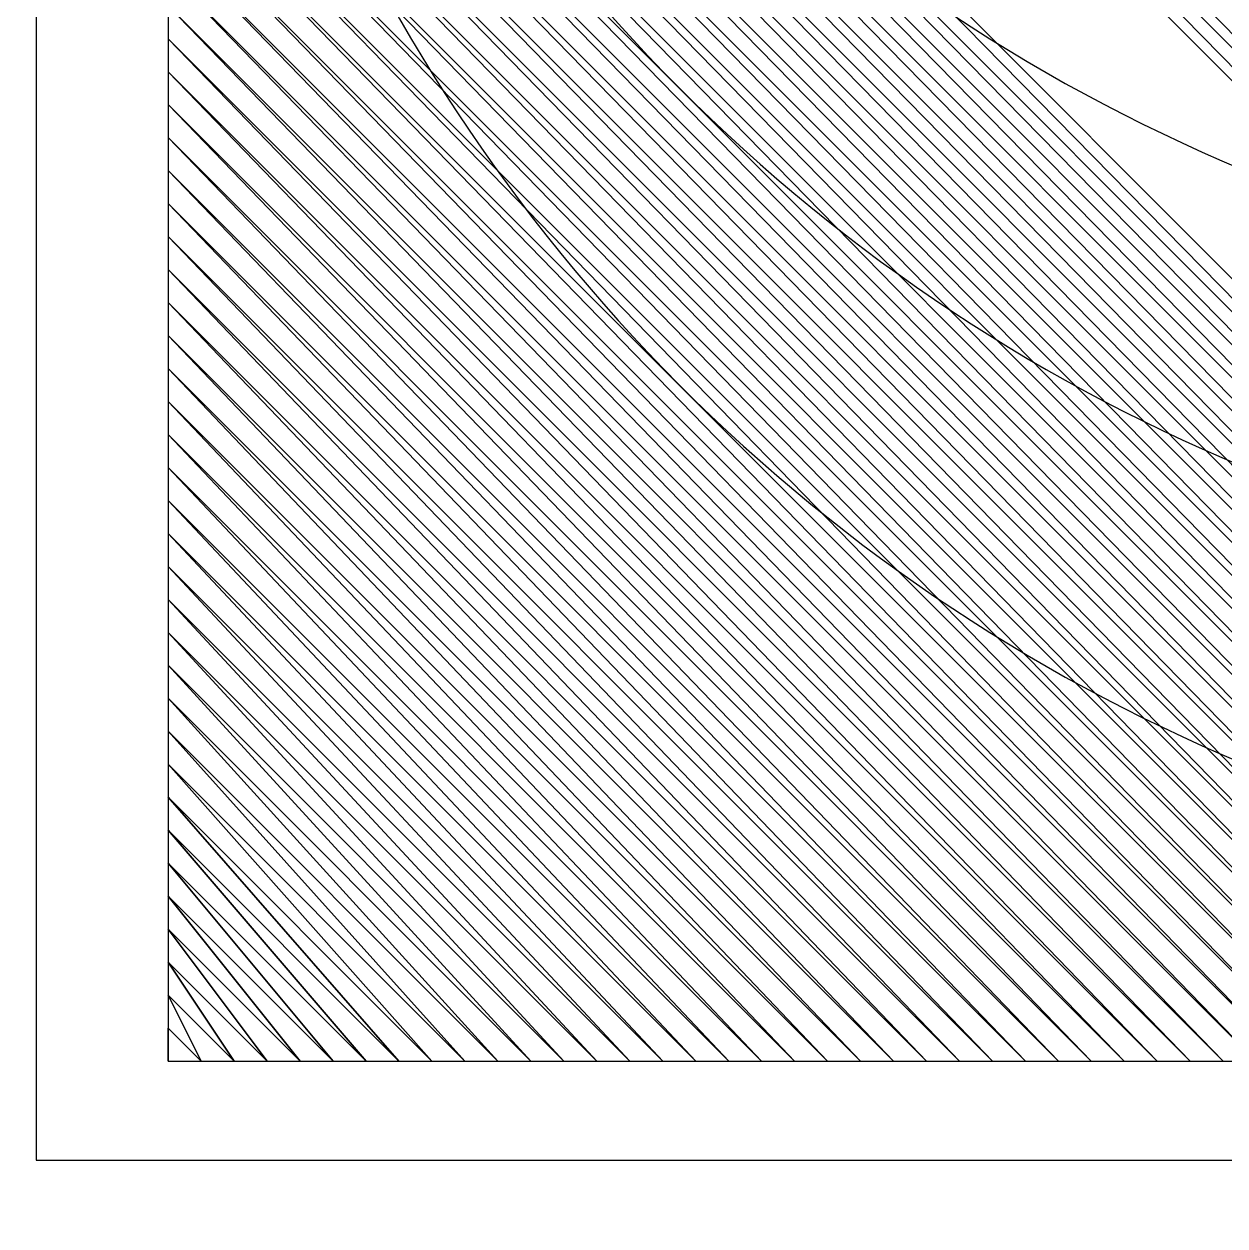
# Model space of a CAD drawing. Header units: metres. Extents: x -18745 to 220762, y -1579758 to -1356048.
# Drawn here: x 105798.7 to 106044.1, y -1377075.7 to -1376830.2 of the extents above; entities that cross this region are included whole.
import ezdxf

# ---------------------------------------------------------------- set-up
doc = ezdxf.new("R2010")
doc.units = ezdxf.units.M
doc.layers.get('0').update_dxf_attribs({"lineweight": 0})
doc.layers.add('A-100 - Copy$0$PDF_Geometry', color=8, linetype='Continuous')

# ---------------------------------------------------------------- blocks, each defined once
blk = doc.blocks.new('A-100 - Copy$0$A$C02230961')
at = {"layer": 'A-100 - Copy$0$PDF_Geometry', "lineweight": 25}
h = blk.add_hatch(dxfattribs=at)
h.set_pattern_fill('ANGLE', color=256, scale=500)
h.set_pattern_definition([(0, (-1219317.64, -1092026.17), (0, 137.5), [100, -37.5]), (90, (-1219317.64, -1092026.17), (-137.5, 8e-15), [100, -37.5])])
h.paths.add_polyline_path([(10723.66, -4993.66), (11262.69, -4993.66), (11262.69, -4562.44), (10962.86, -4562.44), (10962.86, -4602.87), (10821.36, -4602.87), (10821.36, -4562.44), (10349.72, -4562.44), (10349.72, -4602.87), (10208.22, -4602.87), (10208.22, -4562.44), (10033.04, -4562.44), (10033.04, -4003.21), (9938.71, -4003.21), (9938.71, -4562.44), (9635.51, -4562.44), (9635.51, -4602.87), (9500.76, -4602.87), (9500.76, -4562.44), (9022.37, -4562.44), (9022.37, -4602.87), (8887.62, -4602.87), (8887.62, -4562.44), (8705.7, -4562.44), (8705.7, -5307.51), (8739.39, -5307.51), (8723.21, -5388.36), (9042.59, -5388.36), (9042.59, -5428.79), (9039.62, -5428.79, -0.375368), (8715.8, -5711.78, -0.39984), (9466.14, -6425.98), (9467.07, -6425.98), (9467.07, -6466.41), (9433.38, -6466.41), (9419.9, -6483.25, -0.414214), (9389.58, -6513.58), (9392.95, -6520.31), (9301.99, -6513.58, -0.599371), (9276.78, -6466.41), (8723.21, -6466.41), (8741.3, -6556.83), (10723.66, -6556.83)])
h.paths.add_polyline_path([(14436.86, -4636.56), (11970.16, -4636.56), (11970.16, -6461.72), (11336.8, -6461.72), (11336.8, -6630.95), (11262.69, -6630.95), (11262.69, -7372.1), (11262.69, -7439.48), (11336.8, -7439.48), (11336.8, -8355.82), (12536.8, -8355.82), (12536.8, -8066.1), (12516.59, -8066.1), (12531.41, -7991.98), (12536.8, -7991.98), (12536.8, -7318.2), (12530.07, -7318.2), (12516.59, -7250.82), (12536.8, -7250.82), (12536.8, -6967.84), (12516.59, -6967.84), (12532.76, -6886.98), (12536.8, -6886.98), (12536.8, -6219.94), (12530.07, -6219.94), (12516.59, -6145.82), (12536.8, -6145.82), (12536.8, -5761.77), (14436.86, -5761.77)])
h.paths.add_polyline_path([(12036.96, -7392.32), (12030.8, -7392.32), (12030.8, -7405.21, 0.414215)], flags=16)
h.paths.add_polyline_path([(12091.44, -7338.41), (12091.44, -7378.84), (11343.54, -7378.84), (11343.54, -7338.41), (11902.78, -7338.41), (11902.78, -7331.68), (11922.99, -7331.68), (11922.99, -7311.46), (12030.8, -7311.46), (12030.8, -7331.68), (12057.75, -7331.68)], flags=16)
h.paths.add_polyline_path([(11933.1, -7405.79), (12024.06, -7412.53), (11933.1, -7405.79, -0.517639), (11923.57, -7392.32), (11922.99, -7392.32), (11922.99, -7395.68, 0.414214)], flags=16)
h.paths.add_polyline_path([(11350.28, -7392.32), (11363.76, -7459.69), (11343.54, -7459.69), (11343.54, -7392.32)], flags=16)
h.paths.add_polyline_path([(2957.35, -10511.91), (2877.56, -10511.91), (2877.56, -10538.86), (2796.71, -10524.16), (2796.71, -11076.26, -0.599371), (2843.87, -11101.47), (2843.87, -11192.43), (2839.46, -11173.31, -0.584927), (2813.55, -11219.38), (2816.92, -11226.12), (2803.44, -11226.12), (2803.44, -11232.86), (2796.71, -11266.55), (2756.28, -11266.55), (2756.28, -11265.62, -0.39984), (2042.07, -10515.28, -0.381307), (1752.35, -10839.94), (1752.35, -10842.07), (1718.66, -10842.07), (1718.66, -10518.65), (1678.23, -10518.65), (1657.35, -10518.65), (1657.35, -10511.91), (-42.65, -10511.91), (-42.65, -11138.21), (-42.65, -12311.91), (2957.35, -12311.91)])
h.paths.add_polyline_path([(637.71, -11637.27), (2299.74, -11637.27), (2299.74, -11241.32), (637.71, -11241.32)], flags=24)
h.paths.add_polyline_path([(12347.42, -5213.86), (13381.6, -5213.86), (13381.6, -4916.91), (12347.42, -4916.91)], flags=24)
h.paths.add_polyline_path([(8699.98, -6312.89), (10212.73, -6312.89), (10212.73, -5593.3), (8699.98, -5593.3)], flags=9)
h.paths.add_polyline_path([(10170.78, -5243.13), (10170.78, -6572.5), (10710.36, -6572.5), (10710.36, -5243.13)], flags=9)
h.paths.add_polyline_path([(9375.08, -4957.71), (10990.79, -4957.71), (10990.79, -4660.75), (9375.08, -4660.75)], flags=24)
at = {"layer": 'A-100 - Copy$0$PDF_Geometry', "lineweight": 25, "elevation": -2.36}
for points in [[(5185.87, -10370.42), (5617.09, -10370.42), (5617.09, -9737.07), (5185.87, -9737.07)], [(5212.82, -10350.21), (5590.14, -10350.21), (5590.14, -9757.28), (5212.82, -9757.28)], [(5212.82, -9925.73), (5590.14, -10309.78), (5212.82, -9925.73), (5590.14, -10309.78), (5212.82, -9925.73), (5590.14, -10309.78), (5212.82, -9925.73), (5590.14, -10309.78), (5212.82, -9925.73), (5590.14, -10309.78), (5212.82, -9925.73), (5590.14, -10303.04), (5212.82, -9925.73), (5590.14, -10303.04), (5212.82, -9925.73), (5590.14, -10303.04), (5212.82, -9925.73), (5590.14, -10303.04), (5212.82, -9925.73), (5590.14, -10303.04), (5212.82, -9925.73), (5590.14, -10303.04), (5212.82, -9925.73), (5590.14, -10303.04), (5212.82, -9925.73), (5590.14, -10303.04), (5212.82, -9925.73), (5590.14, -10303.04), (5212.82, -9925.73), (5590.14, -10303.04), (5212.82, -9925.73), (5590.14, -10303.04), (5212.82, -9925.73), (5590.14, -10303.04), (5212.82, -9925.73), (5590.14, -10303.04), (5212.82, -9925.73), (5590.14, -10303.04)], [(5212.82, -9932.46), (5590.14, -10309.78), (5212.82, -9932.46), (5590.14, -10309.78), (5212.82, -9932.46), (5590.14, -10309.78), (5212.82, -9932.46), (5590.14, -10309.78), (5212.82, -9932.46), (5590.14, -10309.78), (5212.82, -9932.46), (5590.14, -10309.78), (5212.82, -9932.46), (5590.14, -10309.78), (5212.82, -9932.46), (5590.14, -10309.78), (5212.82, -9932.46), (5590.14, -10309.78), (5212.82, -9932.46), (5590.14, -10309.78), (5212.82, -9932.46), (5590.14, -10309.78), (5212.82, -9932.46), (5590.14, -10309.78), (5212.82, -9932.46), (5590.14, -10309.78), (5212.82, -9932.46), (5590.14, -10309.78)], [(5212.82, -9972.89), (5583.4, -10350.21), (5212.82, -9972.89), (5583.4, -10350.21), (5212.82, -9972.89), (5583.4, -10350.21), (5212.82, -9972.89), (5583.4, -10350.21), (5212.82, -9972.89), (5583.4, -10350.21), (5212.82, -9972.89), (5583.4, -10350.21), (5212.82, -9972.89), (5583.4, -10350.21), (5212.82, -9972.89), (5583.4, -10350.21), (5212.82, -9972.89), (5583.4, -10350.21), (5212.82, -9972.89), (5583.4, -10350.21), (5212.82, -9972.89), (5583.4, -10350.21), (5212.82, -9972.89), (5583.4, -10350.21), (5212.82, -9972.89), (5583.4, -10350.21), (5212.82, -9972.89), (5583.4, -10350.21), (5212.82, -9972.89), (5583.4, -10350.21), (5212.82, -9972.89), (5590.14, -10350.21), (5212.82, -9972.89), (5590.14, -10350.21), (5212.82, -9972.89), (5590.14, -10350.21), (5212.82, -9972.89), (5590.14, -10350.21)], [(5212.82, -9979.63), (5576.66, -10350.21), (5212.82, -9979.63), (5576.66, -10350.21), (5212.82, -9979.63), (5576.66, -10350.21), (5212.82, -9979.63), (5576.66, -10350.21), (5212.82, -9979.63), (5576.66, -10350.21), (5212.82, -9979.63), (5576.66, -10350.21), (5212.82, -9979.63), (5576.66, -10350.21), (5212.82, -9979.63), (5576.66, -10350.21), (5212.82, -9979.63), (5576.66, -10350.21), (5212.82, -9979.63), (5576.66, -10350.21), (5212.82, -9979.63), (5576.66, -10350.21), (5212.82, -9979.63), (5576.66, -10350.21), (5212.82, -9979.63), (5576.66, -10350.21), (5212.82, -9979.63), (5576.66, -10350.21), (5212.82, -9979.63), (5576.66, -10350.21), (5212.82, -9979.63), (5583.4, -10350.21), (5212.82, -9979.63), (5583.4, -10350.21), (5212.82, -9979.63), (5583.4, -10350.21), (5212.82, -9979.63), (5583.4, -10350.21)], [(5212.82, -9986.37), (5569.93, -10350.21), (5212.82, -9986.37), (5569.93, -10350.21), (5212.82, -9986.37), (5569.93, -10350.21), (5212.82, -9986.37), (5569.93, -10350.21), (5212.82, -9986.37), (5569.93, -10350.21), (5212.82, -9986.37), (5569.93, -10350.21), (5212.82, -9986.37), (5569.93, -10350.21), (5212.82, -9986.37), (5569.93, -10350.21), (5212.82, -9986.37), (5569.93, -10350.21), (5212.82, -9986.37), (5569.93, -10350.21), (5212.82, -9986.37), (5569.93, -10350.21), (5212.82, -9986.37), (5569.93, -10350.21), (5212.82, -9986.37), (5569.93, -10350.21), (5212.82, -9986.37), (5569.93, -10350.21), (5212.82, -9986.37), (5569.93, -10350.21), (5212.82, -9986.37), (5576.66, -10350.21), (5212.82, -9986.37), (5576.66, -10350.21), (5212.82, -9986.37), (5576.66, -10350.21), (5212.82, -9986.37), (5576.66, -10350.21)], [(5212.82, -9993.1), (5563.19, -10350.21), (5212.82, -9993.1), (5563.19, -10350.21), (5212.82, -9993.1), (5563.19, -10350.21), (5212.82, -9993.1), (5563.19, -10350.21), (5212.82, -9993.1), (5563.19, -10350.21), (5212.82, -9993.1), (5563.19, -10350.21), (5212.82, -9993.1), (5563.19, -10350.21), (5212.82, -9993.1), (5563.19, -10350.21), (5212.82, -9993.1), (5563.19, -10350.21), (5212.82, -9993.1), (5563.19, -10350.21), (5212.82, -9993.1), (5563.19, -10350.21), (5212.82, -9993.1), (5563.19, -10350.21), (5212.82, -9993.1), (5563.19, -10350.21), (5212.82, -9993.1), (5563.19, -10350.21), (5212.82, -9993.1), (5563.19, -10350.21), (5212.82, -9993.1), (5569.93, -10350.21), (5212.82, -9993.1), (5569.93, -10350.21), (5212.82, -9993.1), (5569.93, -10350.21), (5212.82, -9993.1), (5569.93, -10350.21)], [(5212.82, -9999.84), (5556.45, -10350.21), (5212.82, -9999.84), (5556.45, -10350.21), (5212.82, -9999.84), (5556.45, -10350.21), (5212.82, -9999.84), (5556.45, -10350.21), (5212.82, -9999.84), (5556.45, -10350.21), (5212.82, -9999.84), (5556.45, -10350.21), (5212.82, -9999.84), (5556.45, -10350.21), (5212.82, -9999.84), (5556.45, -10350.21), (5212.82, -9999.84), (5556.45, -10350.21), (5212.82, -9999.84), (5556.45, -10350.21), (5212.82, -9999.84), (5556.45, -10350.21), (5212.82, -9999.84), (5556.45, -10350.21), (5212.82, -9999.84), (5556.45, -10350.21), (5212.82, -9999.84), (5556.45, -10350.21), (5212.82, -9999.84), (5556.45, -10350.21), (5212.82, -9999.84), (5563.19, -10350.21), (5212.82, -9999.84), (5563.19, -10350.21), (5212.82, -9999.84), (5563.19, -10350.21), (5212.82, -9999.84), (5563.19, -10350.21)], [(5212.82, -10006.58), (5549.71, -10350.21), (5212.82, -10006.58), (5549.71, -10350.21), (5212.82, -10006.58), (5549.71, -10350.21), (5212.82, -10006.58), (5549.71, -10350.21), (5212.82, -10006.58), (5549.71, -10350.21), (5212.82, -10006.58), (5549.71, -10350.21), (5212.82, -10006.58), (5549.71, -10350.21), (5212.82, -10006.58), (5549.71, -10350.21), (5212.82, -10006.58), (5549.71, -10350.21), (5212.82, -10006.58), (5549.71, -10350.21), (5212.82, -10006.58), (5549.71, -10350.21), (5212.82, -10006.58), (5549.71, -10350.21), (5212.82, -10006.58), (5549.71, -10350.21), (5212.82, -10006.58), (5549.71, -10350.21), (5212.82, -10006.58), (5549.71, -10350.21), (5212.82, -10006.58), (5556.45, -10350.21), (5212.82, -10006.58), (5556.45, -10350.21), (5212.82, -10006.58), (5556.45, -10350.21), (5212.82, -10006.58), (5556.45, -10350.21)], [(5212.82, -10013.32), (5542.98, -10350.21), (5212.82, -10013.32), (5542.98, -10350.21), (5212.82, -10013.32), (5542.98, -10350.21), (5212.82, -10013.32), (5542.98, -10350.21), (5212.82, -10013.32), (5542.98, -10350.21), (5212.82, -10013.32), (5542.98, -10350.21), (5212.82, -10013.32), (5542.98, -10350.21), (5212.82, -10013.32), (5542.98, -10350.21), (5212.82, -10013.32), (5542.98, -10350.21), (5212.82, -10013.32), (5542.98, -10350.21), (5212.82, -10013.32), (5542.98, -10350.21), (5212.82, -10013.32), (5542.98, -10350.21), (5212.82, -10013.32), (5542.98, -10350.21), (5212.82, -10013.32), (5542.98, -10350.21), (5212.82, -10013.32), (5542.98, -10350.21), (5212.82, -10013.32), (5549.71, -10350.21), (5212.82, -10013.32), (5549.71, -10350.21), (5212.82, -10013.32), (5549.71, -10350.21), (5212.82, -10013.32), (5549.71, -10350.21)], [(5212.82, -10020.05), (5536.24, -10350.21), (5212.82, -10020.05), (5536.24, -10350.21), (5212.82, -10020.05), (5536.24, -10350.21), (5212.82, -10020.05), (5536.24, -10350.21), (5212.82, -10020.05), (5536.24, -10350.21), (5212.82, -10020.05), (5536.24, -10350.21), (5212.82, -10020.05), (5536.24, -10350.21), (5212.82, -10020.05), (5536.24, -10350.21), (5212.82, -10020.05), (5536.24, -10350.21), (5212.82, -10020.05), (5536.24, -10350.21), (5212.82, -10020.05), (5536.24, -10350.21), (5212.82, -10020.05), (5536.24, -10350.21), (5212.82, -10020.05), (5536.24, -10350.21), (5212.82, -10020.05), (5536.24, -10350.21), (5212.82, -10020.05), (5536.24, -10350.21), (5212.82, -10020.05), (5542.98, -10350.21), (5212.82, -10020.05), (5542.98, -10350.21), (5212.82, -10020.05), (5542.98, -10350.21), (5212.82, -10020.05), (5542.98, -10350.21)], [(5212.82, -10033.53), (5522.76, -10350.21), (5212.82, -10033.53), (5522.76, -10350.21), (5212.82, -10033.53), (5522.76, -10350.21), (5212.82, -10033.53), (5522.76, -10350.21), (5212.82, -10033.53), (5522.76, -10350.21), (5212.82, -10033.53), (5522.76, -10350.21), (5212.82, -10033.53), (5522.76, -10350.21), (5212.82, -10033.53), (5522.76, -10350.21), (5212.82, -10033.53), (5522.76, -10350.21), (5212.82, -10033.53), (5522.76, -10350.21), (5212.82, -10033.53), (5522.76, -10350.21), (5212.82, -10033.53), (5522.76, -10350.21), (5212.82, -10033.53), (5522.76, -10350.21), (5212.82, -10033.53), (5522.76, -10350.21), (5212.82, -10033.53), (5522.76, -10350.21), (5212.82, -10033.53), (5529.5, -10350.21), (5212.82, -10033.53), (5529.5, -10350.21), (5212.82, -10033.53), (5529.5, -10350.21), (5212.82, -10033.53), (5529.5, -10350.21)], [(5212.82, -10040.27), (5516.02, -10350.21), (5212.82, -10040.27), (5516.02, -10350.21), (5212.82, -10040.27), (5516.02, -10350.21), (5212.82, -10040.27), (5516.02, -10350.21), (5212.82, -10040.27), (5516.02, -10350.21), (5212.82, -10040.27), (5516.02, -10350.21), (5212.82, -10040.27), (5516.02, -10350.21), (5212.82, -10040.27), (5516.02, -10350.21), (5212.82, -10040.27), (5516.02, -10350.21), (5212.82, -10040.27), (5516.02, -10350.21), (5212.82, -10040.27), (5516.02, -10350.21), (5212.82, -10040.27), (5516.02, -10350.21), (5212.82, -10040.27), (5516.02, -10350.21), (5212.82, -10040.27), (5516.02, -10350.21), (5212.82, -10040.27), (5516.02, -10350.21), (5212.82, -10040.27), (5522.76, -10350.21), (5212.82, -10040.27), (5522.76, -10350.21), (5212.82, -10040.27), (5522.76, -10350.21), (5212.82, -10040.27), (5522.76, -10350.21)], [(5212.82, -10047.01), (5509.29, -10350.21), (5212.82, -10047.01), (5509.29, -10350.21), (5212.82, -10047.01), (5509.29, -10350.21), (5212.82, -10047.01), (5509.29, -10350.21), (5212.82, -10047.01), (5509.29, -10350.21), (5212.82, -10047.01), (5509.29, -10350.21), (5212.82, -10047.01), (5509.29, -10350.21), (5212.82, -10047.01), (5509.29, -10350.21), (5212.82, -10047.01), (5509.29, -10350.21), (5212.82, -10047.01), (5509.29, -10350.21), (5212.82, -10047.01), (5509.29, -10350.21), (5212.82, -10047.01), (5509.29, -10350.21), (5212.82, -10047.01), (5509.29, -10350.21), (5212.82, -10047.01), (5509.29, -10350.21), (5212.82, -10047.01), (5509.29, -10350.21), (5212.82, -10047.01), (5516.02, -10350.21), (5212.82, -10047.01), (5516.02, -10350.21), (5212.82, -10047.01), (5516.02, -10350.21), (5212.82, -10047.01), (5516.02, -10350.21)], [(5212.82, -10053.74), (5502.55, -10350.21), (5212.82, -10053.74), (5502.55, -10350.21), (5212.82, -10053.74), (5502.55, -10350.21), (5212.82, -10053.74), (5502.55, -10350.21), (5212.82, -10053.74), (5502.55, -10350.21), (5212.82, -10053.74), (5502.55, -10350.21), (5212.82, -10053.74), (5502.55, -10350.21), (5212.82, -10053.74), (5502.55, -10350.21), (5212.82, -10053.74), (5502.55, -10350.21), (5212.82, -10053.74), (5502.55, -10350.21), (5212.82, -10053.74), (5502.55, -10350.21), (5212.82, -10053.74), (5502.55, -10350.21), (5212.82, -10053.74), (5502.55, -10350.21), (5212.82, -10053.74), (5502.55, -10350.21), (5212.82, -10053.74), (5502.55, -10350.21), (5212.82, -10053.74), (5509.29, -10350.21), (5212.82, -10053.74), (5509.29, -10350.21), (5212.82, -10053.74), (5509.29, -10350.21), (5212.82, -10053.74), (5509.29, -10350.21)], [(5212.82, -10060.48), (5495.81, -10350.21), (5212.82, -10060.48), (5495.81, -10350.21), (5212.82, -10060.48), (5495.81, -10350.21), (5212.82, -10060.48), (5495.81, -10350.21), (5212.82, -10060.48), (5495.81, -10350.21), (5212.82, -10060.48), (5495.81, -10350.21), (5212.82, -10060.48), (5495.81, -10350.21), (5212.82, -10060.48), (5495.81, -10350.21), (5212.82, -10060.48), (5495.81, -10350.21), (5212.82, -10060.48), (5495.81, -10350.21), (5212.82, -10060.48), (5495.81, -10350.21), (5212.82, -10060.48), (5495.81, -10350.21), (5212.82, -10060.48), (5495.81, -10350.21), (5212.82, -10060.48), (5495.81, -10350.21), (5212.82, -10060.48), (5495.81, -10350.21), (5212.82, -10060.48), (5502.55, -10350.21), (5212.82, -10060.48), (5502.55, -10350.21), (5212.82, -10060.48), (5502.55, -10350.21), (5212.82, -10060.48), (5502.55, -10350.21)], [(5212.82, -10067.22), (5489.07, -10350.21), (5212.82, -10067.22), (5489.07, -10350.21), (5212.82, -10067.22), (5489.07, -10350.21), (5212.82, -10067.22), (5489.07, -10350.21), (5212.82, -10067.22), (5489.07, -10350.21), (5212.82, -10067.22), (5489.07, -10350.21), (5212.82, -10067.22), (5489.07, -10350.21), (5212.82, -10067.22), (5489.07, -10350.21), (5212.82, -10067.22), (5489.07, -10350.21), (5212.82, -10067.22), (5489.07, -10350.21), (5212.82, -10067.22), (5489.07, -10350.21), (5212.82, -10067.22), (5489.07, -10350.21), (5212.82, -10067.22), (5489.07, -10350.21), (5212.82, -10067.22), (5489.07, -10350.21), (5212.82, -10067.22), (5489.07, -10350.21), (5212.82, -10067.22), (5495.81, -10350.21), (5212.82, -10067.22), (5495.81, -10350.21), (5212.82, -10067.22), (5495.81, -10350.21), (5212.82, -10067.22), (5495.81, -10350.21)], [(5212.82, -10073.96), (5482.34, -10350.21), (5212.82, -10073.96), (5482.34, -10350.21), (5212.82, -10073.96), (5482.34, -10350.21), (5212.82, -10073.96), (5482.34, -10350.21), (5212.82, -10073.96), (5482.34, -10350.21), (5212.82, -10073.96), (5482.34, -10350.21), (5212.82, -10073.96), (5482.34, -10350.21), (5212.82, -10073.96), (5482.34, -10350.21), (5212.82, -10073.96), (5482.34, -10350.21), (5212.82, -10073.96), (5482.34, -10350.21), (5212.82, -10073.96), (5482.34, -10350.21), (5212.82, -10073.96), (5482.34, -10350.21), (5212.82, -10073.96), (5482.34, -10350.21), (5212.82, -10073.96), (5482.34, -10350.21), (5212.82, -10073.96), (5482.34, -10350.21), (5212.82, -10073.96), (5489.07, -10350.21), (5212.82, -10073.96), (5489.07, -10350.21), (5212.82, -10073.96), (5489.07, -10350.21), (5212.82, -10073.96), (5489.07, -10350.21)], [(5212.82, -10080.7), (5482.34, -10350.21), (5212.82, -10080.7), (5482.34, -10350.21), (5212.82, -10080.7), (5482.34, -10350.21), (5212.82, -10080.7), (5482.34, -10350.21)], [(5212.82, -10094.17), (5462.12, -10350.21), (5212.82, -10094.17), (5462.12, -10350.21), (5212.82, -10094.17), (5462.12, -10350.21), (5212.82, -10094.17), (5462.12, -10350.21), (5212.82, -10094.17), (5462.12, -10350.21), (5212.82, -10094.17), (5462.12, -10350.21), (5212.82, -10094.17), (5462.12, -10350.21), (5212.82, -10094.17), (5462.12, -10350.21), (5212.82, -10094.17), (5462.12, -10350.21), (5212.82, -10094.17), (5462.12, -10350.21), (5212.82, -10094.17), (5462.12, -10350.21), (5212.82, -10094.17), (5462.12, -10350.21), (5212.82, -10094.17), (5462.12, -10350.21), (5212.82, -10094.17), (5462.12, -10350.21), (5212.82, -10094.17), (5462.12, -10350.21), (5212.82, -10094.17), (5468.86, -10350.21), (5212.82, -10094.17), (5468.86, -10350.21), (5212.82, -10094.17), (5468.86, -10350.21), (5212.82, -10094.17), (5468.86, -10350.21)], [(5212.82, -10100.91), (5455.38, -10350.21), (5212.82, -10100.91), (5455.38, -10350.21), (5212.82, -10100.91), (5455.38, -10350.21), (5212.82, -10100.91), (5455.38, -10350.21), (5212.82, -10100.91), (5455.38, -10350.21), (5212.82, -10100.91), (5455.38, -10350.21), (5212.82, -10100.91), (5455.38, -10350.21), (5212.82, -10100.91), (5455.38, -10350.21), (5212.82, -10100.91), (5455.38, -10350.21), (5212.82, -10100.91), (5455.38, -10350.21), (5212.82, -10100.91), (5455.38, -10350.21), (5212.82, -10100.91), (5455.38, -10350.21), (5212.82, -10100.91), (5455.38, -10350.21), (5212.82, -10100.91), (5455.38, -10350.21), (5212.82, -10100.91), (5455.38, -10350.21), (5212.82, -10100.91), (5462.12, -10350.21), (5212.82, -10100.91), (5462.12, -10350.21), (5212.82, -10100.91), (5462.12, -10350.21), (5212.82, -10100.91), (5462.12, -10350.21)], [(5212.82, -10107.65), (5448.65, -10350.21), (5212.82, -10107.65), (5448.65, -10350.21), (5212.82, -10107.65), (5448.65, -10350.21), (5212.82, -10107.65), (5448.65, -10350.21), (5212.82, -10107.65), (5448.65, -10350.21), (5212.82, -10107.65), (5448.65, -10350.21), (5212.82, -10107.65), (5448.65, -10350.21), (5212.82, -10107.65), (5448.65, -10350.21), (5212.82, -10107.65), (5448.65, -10350.21), (5212.82, -10107.65), (5448.65, -10350.21), (5212.82, -10107.65), (5448.65, -10350.21), (5212.82, -10107.65), (5448.65, -10350.21), (5212.82, -10107.65), (5448.65, -10350.21), (5212.82, -10107.65), (5448.65, -10350.21), (5212.82, -10107.65), (5448.65, -10350.21), (5212.82, -10107.65), (5455.38, -10350.21), (5212.82, -10107.65), (5455.38, -10350.21), (5212.82, -10107.65), (5455.38, -10350.21), (5212.82, -10107.65), (5455.38, -10350.21)], [(5212.82, -10114.38), (5441.91, -10350.21), (5212.82, -10114.38), (5441.91, -10350.21), (5212.82, -10114.38), (5441.91, -10350.21), (5212.82, -10114.38), (5441.91, -10350.21), (5212.82, -10114.38), (5441.91, -10350.21), (5212.82, -10114.38), (5441.91, -10350.21), (5212.82, -10114.38), (5441.91, -10350.21), (5212.82, -10114.38), (5441.91, -10350.21), (5212.82, -10114.38), (5441.91, -10350.21), (5212.82, -10114.38), (5441.91, -10350.21), (5212.82, -10114.38), (5441.91, -10350.21), (5212.82, -10114.38), (5441.91, -10350.21), (5212.82, -10114.38), (5441.91, -10350.21), (5212.82, -10114.38), (5441.91, -10350.21), (5212.82, -10114.38), (5441.91, -10350.21), (5212.82, -10114.38), (5448.65, -10350.21), (5212.82, -10114.38), (5448.65, -10350.21), (5212.82, -10114.38), (5448.65, -10350.21), (5212.82, -10114.38), (5448.65, -10350.21)], [(5212.82, -10121.12), (5435.17, -10350.21), (5212.82, -10121.12), (5435.17, -10350.21), (5212.82, -10121.12), (5435.17, -10350.21), (5212.82, -10121.12), (5435.17, -10350.21), (5212.82, -10121.12), (5435.17, -10350.21), (5212.82, -10121.12), (5435.17, -10350.21), (5212.82, -10121.12), (5435.17, -10350.21), (5212.82, -10121.12), (5435.17, -10350.21), (5212.82, -10121.12), (5435.17, -10350.21), (5212.82, -10121.12), (5435.17, -10350.21), (5212.82, -10121.12), (5435.17, -10350.21), (5212.82, -10121.12), (5435.17, -10350.21), (5212.82, -10121.12), (5435.17, -10350.21), (5212.82, -10121.12), (5435.17, -10350.21), (5212.82, -10121.12), (5435.17, -10350.21), (5212.82, -10121.12), (5441.91, -10350.21), (5212.82, -10121.12), (5441.91, -10350.21), (5212.82, -10121.12), (5441.91, -10350.21), (5212.82, -10121.12), (5441.91, -10350.21)], [(5212.82, -10127.86), (5428.43, -10350.21), (5212.82, -10127.86), (5428.43, -10350.21), (5212.82, -10127.86), (5428.43, -10350.21), (5212.82, -10127.86), (5428.43, -10350.21), (5212.82, -10127.86), (5428.43, -10350.21), (5212.82, -10127.86), (5428.43, -10350.21), (5212.82, -10127.86), (5428.43, -10350.21), (5212.82, -10127.86), (5428.43, -10350.21), (5212.82, -10127.86), (5428.43, -10350.21), (5212.82, -10127.86), (5428.43, -10350.21), (5212.82, -10127.86), (5428.43, -10350.21), (5212.82, -10127.86), (5428.43, -10350.21), (5212.82, -10127.86), (5428.43, -10350.21), (5212.82, -10127.86), (5428.43, -10350.21), (5212.82, -10127.86), (5428.43, -10350.21), (5212.82, -10127.86), (5435.17, -10350.21), (5212.82, -10127.86), (5435.17, -10350.21), (5212.82, -10127.86), (5435.17, -10350.21), (5212.82, -10127.86), (5435.17, -10350.21)], [(5212.82, -10134.6), (5421.7, -10350.21), (5212.82, -10134.6), (5421.7, -10350.21), (5212.82, -10134.6), (5421.7, -10350.21), (5212.82, -10134.6), (5421.7, -10350.21), (5212.82, -10134.6), (5421.7, -10350.21), (5212.82, -10134.6), (5421.7, -10350.21), (5212.82, -10134.6), (5421.7, -10350.21), (5212.82, -10134.6), (5421.7, -10350.21), (5212.82, -10134.6), (5421.7, -10350.21), (5212.82, -10134.6), (5421.7, -10350.21), (5212.82, -10134.6), (5421.7, -10350.21), (5212.82, -10134.6), (5421.7, -10350.21), (5212.82, -10134.6), (5421.7, -10350.21), (5212.82, -10134.6), (5421.7, -10350.21), (5212.82, -10134.6), (5421.7, -10350.21), (5212.82, -10134.6), (5428.43, -10350.21), (5212.82, -10134.6), (5428.43, -10350.21), (5212.82, -10134.6), (5428.43, -10350.21), (5212.82, -10134.6), (5428.43, -10350.21)], [(5212.82, -10148.07), (5408.22, -10350.21), (5212.82, -10148.07), (5408.22, -10350.21), (5212.82, -10148.07), (5408.22, -10350.21), (5212.82, -10148.07), (5408.22, -10350.21), (5212.82, -10148.07), (5408.22, -10350.21), (5212.82, -10148.07), (5408.22, -10350.21), (5212.82, -10148.07), (5408.22, -10350.21), (5212.82, -10148.07), (5408.22, -10350.21), (5212.82, -10148.07), (5408.22, -10350.21), (5212.82, -10148.07), (5408.22, -10350.21), (5212.82, -10148.07), (5408.22, -10350.21), (5212.82, -10148.07), (5408.22, -10350.21), (5212.82, -10148.07), (5408.22, -10350.21), (5212.82, -10148.07), (5408.22, -10350.21), (5212.82, -10148.07), (5408.22, -10350.21), (5212.82, -10148.07), (5414.96, -10350.21), (5212.82, -10148.07), (5414.96, -10350.21), (5212.82, -10148.07), (5414.96, -10350.21), (5212.82, -10148.07), (5414.96, -10350.21)], [(5212.82, -10154.81), (5401.48, -10350.21), (5212.82, -10154.81), (5401.48, -10350.21), (5212.82, -10154.81), (5401.48, -10350.21), (5212.82, -10154.81), (5401.48, -10350.21), (5212.82, -10154.81), (5401.48, -10350.21), (5212.82, -10154.81), (5401.48, -10350.21), (5212.82, -10154.81), (5401.48, -10350.21), (5212.82, -10154.81), (5401.48, -10350.21), (5212.82, -10154.81), (5401.48, -10350.21), (5212.82, -10154.81), (5401.48, -10350.21), (5212.82, -10154.81), (5401.48, -10350.21), (5212.82, -10154.81), (5401.48, -10350.21), (5212.82, -10154.81), (5401.48, -10350.21), (5212.82, -10154.81), (5401.48, -10350.21), (5212.82, -10154.81), (5401.48, -10350.21), (5212.82, -10154.81), (5408.22, -10350.21), (5212.82, -10154.81), (5408.22, -10350.21), (5212.82, -10154.81), (5408.22, -10350.21), (5212.82, -10154.81), (5408.22, -10350.21)], [(5212.82, -10161.55), (5394.74, -10350.21), (5212.82, -10161.55), (5394.74, -10350.21), (5212.82, -10161.55), (5394.74, -10350.21), (5212.82, -10161.55), (5394.74, -10350.21), (5212.82, -10161.55), (5394.74, -10350.21), (5212.82, -10161.55), (5394.74, -10350.21), (5212.82, -10161.55), (5394.74, -10350.21), (5212.82, -10161.55), (5394.74, -10350.21), (5212.82, -10161.55), (5394.74, -10350.21), (5212.82, -10161.55), (5394.74, -10350.21), (5212.82, -10161.55), (5394.74, -10350.21), (5212.82, -10161.55), (5394.74, -10350.21), (5212.82, -10161.55), (5394.74, -10350.21), (5212.82, -10161.55), (5394.74, -10350.21), (5212.82, -10161.55), (5394.74, -10350.21), (5212.82, -10161.55), (5401.48, -10350.21), (5212.82, -10161.55), (5401.48, -10350.21), (5212.82, -10161.55), (5401.48, -10350.21), (5212.82, -10161.55), (5401.48, -10350.21)], [(5212.82, -10168.29), (5388.01, -10350.21), (5212.82, -10168.29), (5388.01, -10350.21), (5212.82, -10168.29), (5388.01, -10350.21), (5212.82, -10168.29), (5388.01, -10350.21), (5212.82, -10168.29), (5388.01, -10350.21), (5212.82, -10168.29), (5388.01, -10350.21), (5212.82, -10168.29), (5388.01, -10350.21), (5212.82, -10168.29), (5388.01, -10350.21), (5212.82, -10168.29), (5388.01, -10350.21), (5212.82, -10168.29), (5388.01, -10350.21), (5212.82, -10168.29), (5388.01, -10350.21), (5212.82, -10168.29), (5388.01, -10350.21), (5212.82, -10168.29), (5388.01, -10350.21), (5212.82, -10168.29), (5388.01, -10350.21), (5212.82, -10168.29), (5388.01, -10350.21), (5212.82, -10168.29), (5394.74, -10350.21), (5212.82, -10168.29), (5394.74, -10350.21), (5212.82, -10168.29), (5394.74, -10350.21), (5212.82, -10168.29), (5394.74, -10350.21)], [(5212.82, -10175.02), (5381.27, -10350.21), (5212.82, -10175.02), (5381.27, -10350.21), (5212.82, -10175.02), (5381.27, -10350.21), (5212.82, -10175.02), (5381.27, -10350.21), (5212.82, -10175.02), (5381.27, -10350.21), (5212.82, -10175.02), (5381.27, -10350.21), (5212.82, -10175.02), (5381.27, -10350.21), (5212.82, -10175.02), (5381.27, -10350.21), (5212.82, -10175.02), (5381.27, -10350.21), (5212.82, -10175.02), (5381.27, -10350.21), (5212.82, -10175.02), (5381.27, -10350.21), (5212.82, -10175.02), (5381.27, -10350.21), (5212.82, -10175.02), (5381.27, -10350.21), (5212.82, -10175.02), (5381.27, -10350.21), (5212.82, -10175.02), (5381.27, -10350.21), (5212.82, -10175.02), (5388.01, -10350.21), (5212.82, -10175.02), (5388.01, -10350.21), (5212.82, -10175.02), (5388.01, -10350.21), (5212.82, -10175.02), (5388.01, -10350.21)], [(5212.82, -10181.76), (5374.53, -10350.21), (5212.82, -10181.76), (5374.53, -10350.21), (5212.82, -10181.76), (5374.53, -10350.21), (5212.82, -10181.76), (5374.53, -10350.21), (5212.82, -10181.76), (5374.53, -10350.21), (5212.82, -10181.76), (5374.53, -10350.21), (5212.82, -10181.76), (5374.53, -10350.21), (5212.82, -10181.76), (5374.53, -10350.21), (5212.82, -10181.76), (5374.53, -10350.21), (5212.82, -10181.76), (5374.53, -10350.21), (5212.82, -10181.76), (5374.53, -10350.21), (5212.82, -10181.76), (5374.53, -10350.21), (5212.82, -10181.76), (5374.53, -10350.21), (5212.82, -10181.76), (5374.53, -10350.21), (5212.82, -10181.76), (5374.53, -10350.21), (5212.82, -10181.76), (5381.27, -10350.21), (5212.82, -10181.76), (5381.27, -10350.21), (5212.82, -10181.76), (5381.27, -10350.21), (5212.82, -10181.76), (5381.27, -10350.21)], [(5212.82, -10188.5), (5367.79, -10350.21), (5212.82, -10188.5), (5367.79, -10350.21), (5212.82, -10188.5), (5367.79, -10350.21), (5212.82, -10188.5), (5367.79, -10350.21), (5212.82, -10188.5), (5367.79, -10350.21), (5212.82, -10188.5), (5367.79, -10350.21), (5212.82, -10188.5), (5367.79, -10350.21), (5212.82, -10188.5), (5367.79, -10350.21), (5212.82, -10188.5), (5367.79, -10350.21), (5212.82, -10188.5), (5367.79, -10350.21), (5212.82, -10188.5), (5367.79, -10350.21), (5212.82, -10188.5), (5367.79, -10350.21), (5212.82, -10188.5), (5367.79, -10350.21), (5212.82, -10188.5), (5367.79, -10350.21), (5212.82, -10188.5), (5367.79, -10350.21), (5212.82, -10188.5), (5374.53, -10350.21), (5212.82, -10188.5), (5374.53, -10350.21), (5212.82, -10188.5), (5374.53, -10350.21), (5212.82, -10188.5), (5374.53, -10350.21)], [(5212.82, -10195.24), (5361.06, -10350.21), (5212.82, -10195.24), (5361.06, -10350.21), (5212.82, -10195.24), (5361.06, -10350.21), (5212.82, -10195.24), (5361.06, -10350.21), (5212.82, -10195.24), (5361.06, -10350.21), (5212.82, -10195.24), (5361.06, -10350.21), (5212.82, -10195.24), (5361.06, -10350.21), (5212.82, -10195.24), (5361.06, -10350.21), (5212.82, -10195.24), (5361.06, -10350.21), (5212.82, -10195.24), (5361.06, -10350.21), (5212.82, -10195.24), (5361.06, -10350.21), (5212.82, -10195.24), (5361.06, -10350.21), (5212.82, -10195.24), (5361.06, -10350.21), (5212.82, -10195.24), (5361.06, -10350.21), (5212.82, -10195.24), (5361.06, -10350.21), (5212.82, -10195.24), (5367.79, -10350.21), (5212.82, -10195.24), (5367.79, -10350.21), (5212.82, -10195.24), (5367.79, -10350.21), (5212.82, -10195.24), (5367.79, -10350.21)], [(5212.82, -10208.71), (5347.58, -10350.21), (5212.82, -10208.71), (5347.58, -10350.21), (5212.82, -10208.71), (5347.58, -10350.21), (5212.82, -10208.71), (5347.58, -10350.21), (5212.82, -10208.71), (5347.58, -10350.21), (5212.82, -10208.71), (5347.58, -10350.21), (5212.82, -10208.71), (5347.58, -10350.21), (5212.82, -10208.71), (5347.58, -10350.21), (5212.82, -10208.71), (5347.58, -10350.21), (5212.82, -10208.71), (5347.58, -10350.21), (5212.82, -10208.71), (5347.58, -10350.21), (5212.82, -10208.71), (5347.58, -10350.21), (5212.82, -10208.71), (5347.58, -10350.21), (5212.82, -10208.71), (5347.58, -10350.21), (5212.82, -10208.71), (5347.58, -10350.21), (5212.82, -10208.71), (5354.32, -10350.21), (5212.82, -10208.71), (5354.32, -10350.21), (5212.82, -10208.71), (5354.32, -10350.21), (5212.82, -10208.71), (5354.32, -10350.21)], [(5212.82, -10215.45), (5340.84, -10350.21), (5212.82, -10215.45), (5340.84, -10350.21), (5212.82, -10215.45), (5340.84, -10350.21), (5212.82, -10215.45), (5340.84, -10350.21), (5212.82, -10215.45), (5340.84, -10350.21), (5212.82, -10215.45), (5340.84, -10350.21), (5212.82, -10215.45), (5340.84, -10350.21), (5212.82, -10215.45), (5340.84, -10350.21), (5212.82, -10215.45), (5340.84, -10350.21), (5212.82, -10215.45), (5340.84, -10350.21), (5212.82, -10215.45), (5340.84, -10350.21), (5212.82, -10215.45), (5340.84, -10350.21), (5212.82, -10215.45), (5340.84, -10350.21), (5212.82, -10215.45), (5340.84, -10350.21), (5212.82, -10215.45), (5340.84, -10350.21), (5212.82, -10215.45), (5347.58, -10350.21), (5212.82, -10215.45), (5347.58, -10350.21), (5212.82, -10215.45), (5347.58, -10350.21), (5212.82, -10215.45), (5347.58, -10350.21)], [(5212.82, -10222.19), (5334.1, -10350.21), (5212.82, -10222.19), (5334.1, -10350.21), (5212.82, -10222.19), (5334.1, -10350.21), (5212.82, -10222.19), (5334.1, -10350.21), (5212.82, -10222.19), (5334.1, -10350.21), (5212.82, -10222.19), (5334.1, -10350.21), (5212.82, -10222.19), (5334.1, -10350.21), (5212.82, -10222.19), (5334.1, -10350.21), (5212.82, -10222.19), (5334.1, -10350.21), (5212.82, -10222.19), (5334.1, -10350.21), (5212.82, -10222.19), (5334.1, -10350.21), (5212.82, -10222.19), (5334.1, -10350.21), (5212.82, -10222.19), (5334.1, -10350.21), (5212.82, -10222.19), (5334.1, -10350.21), (5212.82, -10222.19), (5334.1, -10350.21), (5212.82, -10222.19), (5340.84, -10350.21), (5212.82, -10222.19), (5340.84, -10350.21), (5212.82, -10222.19), (5340.84, -10350.21), (5212.82, -10222.19), (5340.84, -10350.21)], [(5212.82, -10228.93), (5327.37, -10350.21), (5212.82, -10228.93), (5327.37, -10350.21), (5212.82, -10228.93), (5327.37, -10350.21), (5212.82, -10228.93), (5327.37, -10350.21), (5212.82, -10228.93), (5327.37, -10350.21), (5212.82, -10228.93), (5327.37, -10350.21), (5212.82, -10228.93), (5327.37, -10350.21), (5212.82, -10228.93), (5327.37, -10350.21), (5212.82, -10228.93), (5327.37, -10350.21), (5212.82, -10228.93), (5327.37, -10350.21), (5212.82, -10228.93), (5327.37, -10350.21), (5212.82, -10228.93), (5327.37, -10350.21), (5212.82, -10228.93), (5327.37, -10350.21), (5212.82, -10228.93), (5327.37, -10350.21), (5212.82, -10228.93), (5327.37, -10350.21), (5212.82, -10228.93), (5334.1, -10350.21), (5212.82, -10228.93), (5334.1, -10350.21), (5212.82, -10228.93), (5334.1, -10350.21), (5212.82, -10228.93), (5334.1, -10350.21)], [(5212.82, -10235.66), (5320.63, -10350.21), (5212.82, -10235.66), (5320.63, -10350.21), (5212.82, -10235.66), (5320.63, -10350.21), (5212.82, -10235.66), (5320.63, -10350.21), (5212.82, -10235.66), (5320.63, -10350.21), (5212.82, -10235.66), (5320.63, -10350.21), (5212.82, -10235.66), (5320.63, -10350.21), (5212.82, -10235.66), (5320.63, -10350.21), (5212.82, -10235.66), (5320.63, -10350.21), (5212.82, -10235.66), (5320.63, -10350.21), (5212.82, -10235.66), (5320.63, -10350.21), (5212.82, -10235.66), (5320.63, -10350.21), (5212.82, -10235.66), (5320.63, -10350.21), (5212.82, -10235.66), (5320.63, -10350.21), (5212.82, -10235.66), (5320.63, -10350.21), (5212.82, -10235.66), (5327.37, -10350.21), (5212.82, -10235.66), (5327.37, -10350.21), (5212.82, -10235.66), (5327.37, -10350.21), (5212.82, -10235.66), (5327.37, -10350.21)], [(5212.82, -10242.4), (5313.89, -10350.21), (5212.82, -10242.4), (5313.89, -10350.21), (5212.82, -10242.4), (5313.89, -10350.21), (5212.82, -10242.4), (5313.89, -10350.21), (5212.82, -10242.4), (5313.89, -10350.21), (5212.82, -10242.4), (5313.89, -10350.21), (5212.82, -10242.4), (5313.89, -10350.21), (5212.82, -10242.4), (5313.89, -10350.21), (5212.82, -10242.4), (5313.89, -10350.21), (5212.82, -10242.4), (5313.89, -10350.21), (5212.82, -10242.4), (5313.89, -10350.21), (5212.82, -10242.4), (5313.89, -10350.21), (5212.82, -10242.4), (5313.89, -10350.21), (5212.82, -10242.4), (5313.89, -10350.21), (5212.82, -10242.4), (5313.89, -10350.21), (5212.82, -10242.4), (5320.63, -10350.21), (5212.82, -10242.4), (5320.63, -10350.21), (5212.82, -10242.4), (5320.63, -10350.21), (5212.82, -10242.4), (5320.63, -10350.21)], [(5212.82, -10249.14), (5307.15, -10350.21), (5212.82, -10249.14), (5307.15, -10350.21), (5212.82, -10249.14), (5307.15, -10350.21), (5212.82, -10249.14), (5307.15, -10350.21), (5212.82, -10249.14), (5307.15, -10350.21), (5212.82, -10249.14), (5307.15, -10350.21), (5212.82, -10249.14), (5307.15, -10350.21), (5212.82, -10249.14), (5307.15, -10350.21), (5212.82, -10249.14), (5307.15, -10350.21), (5212.82, -10249.14), (5307.15, -10350.21), (5212.82, -10249.14), (5307.15, -10350.21), (5212.82, -10249.14), (5307.15, -10350.21), (5212.82, -10249.14), (5307.15, -10350.21), (5212.82, -10249.14), (5307.15, -10350.21), (5212.82, -10249.14), (5307.15, -10350.21), (5212.82, -10249.14), (5313.89, -10350.21), (5212.82, -10249.14), (5313.89, -10350.21), (5212.82, -10249.14), (5313.89, -10350.21), (5212.82, -10249.14), (5313.89, -10350.21)], [(5212.82, -10255.88), (5307.15, -10350.21), (5212.82, -10255.88), (5307.15, -10350.21), (5212.82, -10255.88), (5307.15, -10350.21), (5212.82, -10255.88), (5307.15, -10350.21)], [(5212.82, -10269.35), (5286.94, -10350.21), (5212.82, -10269.35), (5286.94, -10350.21), (5212.82, -10269.35), (5286.94, -10350.21), (5212.82, -10269.35), (5286.94, -10350.21), (5212.82, -10269.35), (5286.94, -10350.21), (5212.82, -10269.35), (5286.94, -10350.21), (5212.82, -10269.35), (5286.94, -10350.21), (5212.82, -10269.35), (5286.94, -10350.21), (5212.82, -10269.35), (5286.94, -10350.21), (5212.82, -10269.35), (5286.94, -10350.21), (5212.82, -10269.35), (5286.94, -10350.21), (5212.82, -10269.35), (5286.94, -10350.21), (5212.82, -10269.35), (5286.94, -10350.21), (5212.82, -10269.35), (5286.94, -10350.21), (5212.82, -10269.35), (5286.94, -10350.21), (5212.82, -10269.35), (5293.68, -10350.21), (5212.82, -10269.35), (5293.68, -10350.21), (5212.82, -10269.35), (5293.68, -10350.21), (5212.82, -10269.35), (5293.68, -10350.21)], [(5212.82, -10276.09), (5280.2, -10350.21), (5212.82, -10276.09), (5280.2, -10350.21), (5212.82, -10276.09), (5280.2, -10350.21), (5212.82, -10276.09), (5280.2, -10350.21), (5212.82, -10276.09), (5280.2, -10350.21), (5212.82, -10276.09), (5280.2, -10350.21), (5212.82, -10276.09), (5280.2, -10350.21), (5212.82, -10276.09), (5280.2, -10350.21), (5212.82, -10276.09), (5280.2, -10350.21), (5212.82, -10276.09), (5280.2, -10350.21), (5212.82, -10276.09), (5280.2, -10350.21), (5212.82, -10276.09), (5280.2, -10350.21), (5212.82, -10276.09), (5280.2, -10350.21), (5212.82, -10276.09), (5280.2, -10350.21), (5212.82, -10276.09), (5280.2, -10350.21), (5212.82, -10276.09), (5286.94, -10350.21), (5212.82, -10276.09), (5286.94, -10350.21), (5212.82, -10276.09), (5286.94, -10350.21), (5212.82, -10276.09), (5286.94, -10350.21)], [(5212.82, -10282.83), (5273.46, -10350.21), (5212.82, -10282.83), (5273.46, -10350.21), (5212.82, -10282.83), (5273.46, -10350.21), (5212.82, -10282.83), (5273.46, -10350.21), (5212.82, -10282.83), (5273.46, -10350.21), (5212.82, -10282.83), (5273.46, -10350.21), (5212.82, -10282.83), (5273.46, -10350.21), (5212.82, -10282.83), (5273.46, -10350.21), (5212.82, -10282.83), (5273.46, -10350.21), (5212.82, -10282.83), (5273.46, -10350.21), (5212.82, -10282.83), (5273.46, -10350.21), (5212.82, -10282.83), (5273.46, -10350.21), (5212.82, -10282.83), (5273.46, -10350.21), (5212.82, -10282.83), (5273.46, -10350.21), (5212.82, -10282.83), (5273.46, -10350.21), (5212.82, -10282.83), (5280.2, -10350.21), (5212.82, -10282.83), (5280.2, -10350.21), (5212.82, -10282.83), (5280.2, -10350.21), (5212.82, -10282.83), (5280.2, -10350.21)], [(5212.82, -10289.57), (5266.73, -10350.21), (5212.82, -10289.57), (5266.73, -10350.21), (5212.82, -10289.57), (5266.73, -10350.21), (5212.82, -10289.57), (5266.73, -10350.21), (5212.82, -10289.57), (5266.73, -10350.21), (5212.82, -10289.57), (5266.73, -10350.21), (5212.82, -10289.57), (5266.73, -10350.21), (5212.82, -10289.57), (5266.73, -10350.21), (5212.82, -10289.57), (5266.73, -10350.21), (5212.82, -10289.57), (5266.73, -10350.21), (5212.82, -10289.57), (5266.73, -10350.21), (5212.82, -10289.57), (5266.73, -10350.21), (5212.82, -10289.57), (5266.73, -10350.21), (5212.82, -10289.57), (5266.73, -10350.21), (5212.82, -10289.57), (5266.73, -10350.21), (5212.82, -10289.57), (5273.46, -10350.21), (5212.82, -10289.57), (5273.46, -10350.21), (5212.82, -10289.57), (5273.46, -10350.21), (5212.82, -10289.57), (5273.46, -10350.21)], [(5212.82, -10296.3), (5259.99, -10350.21), (5212.82, -10296.3), (5259.99, -10350.21), (5212.82, -10296.3), (5259.99, -10350.21), (5212.82, -10296.3), (5259.99, -10350.21), (5212.82, -10296.3), (5259.99, -10350.21), (5212.82, -10296.3), (5259.99, -10350.21), (5212.82, -10296.3), (5259.99, -10350.21), (5212.82, -10296.3), (5259.99, -10350.21), (5212.82, -10296.3), (5259.99, -10350.21), (5212.82, -10296.3), (5259.99, -10350.21), (5212.82, -10296.3), (5259.99, -10350.21), (5212.82, -10296.3), (5259.99, -10350.21), (5212.82, -10296.3), (5259.99, -10350.21), (5212.82, -10296.3), (5259.99, -10350.21), (5212.82, -10296.3), (5259.99, -10350.21), (5212.82, -10296.3), (5266.73, -10350.21), (5212.82, -10296.3), (5266.73, -10350.21), (5212.82, -10296.3), (5266.73, -10350.21), (5212.82, -10296.3), (5266.73, -10350.21)], [(5212.82, -10303.04), (5253.25, -10350.21), (5212.82, -10303.04), (5253.25, -10350.21), (5212.82, -10303.04), (5253.25, -10350.21), (5212.82, -10303.04), (5253.25, -10350.21), (5212.82, -10303.04), (5253.25, -10350.21), (5212.82, -10303.04), (5253.25, -10350.21), (5212.82, -10303.04), (5253.25, -10350.21), (5212.82, -10303.04), (5253.25, -10350.21), (5212.82, -10303.04), (5253.25, -10350.21), (5212.82, -10303.04), (5253.25, -10350.21), (5212.82, -10303.04), (5253.25, -10350.21), (5212.82, -10303.04), (5253.25, -10350.21), (5212.82, -10303.04), (5253.25, -10350.21), (5212.82, -10303.04), (5253.25, -10350.21), (5212.82, -10303.04), (5253.25, -10350.21), (5212.82, -10303.04), (5259.99, -10350.21), (5212.82, -10303.04), (5259.99, -10350.21), (5212.82, -10303.04), (5259.99, -10350.21), (5212.82, -10303.04), (5259.99, -10350.21)], [(5212.82, -10309.78), (5246.51, -10350.21), (5212.82, -10309.78), (5246.51, -10350.21), (5212.82, -10309.78), (5246.51, -10350.21), (5212.82, -10309.78), (5246.51, -10350.21), (5212.82, -10309.78), (5246.51, -10350.21), (5212.82, -10309.78), (5246.51, -10350.21), (5212.82, -10309.78), (5246.51, -10350.21), (5212.82, -10309.78), (5246.51, -10350.21), (5212.82, -10309.78), (5246.51, -10350.21), (5212.82, -10309.78), (5246.51, -10350.21), (5212.82, -10309.78), (5246.51, -10350.21), (5212.82, -10309.78), (5246.51, -10350.21), (5212.82, -10309.78), (5246.51, -10350.21), (5212.82, -10309.78), (5246.51, -10350.21), (5212.82, -10309.78), (5246.51, -10350.21), (5212.82, -10309.78), (5253.25, -10350.21), (5212.82, -10309.78), (5253.25, -10350.21), (5212.82, -10309.78), (5253.25, -10350.21), (5212.82, -10309.78), (5253.25, -10350.21)], [(5212.82, -10316.52), (5246.51, -10350.21), (5212.82, -10316.52), (5246.51, -10350.21), (5212.82, -10316.52), (5246.51, -10350.21), (5212.82, -10316.52), (5246.51, -10350.21)], [(5212.82, -10329.99), (5226.3, -10350.21), (5212.82, -10329.99), (5226.3, -10350.21), (5212.82, -10329.99), (5226.3, -10350.21), (5212.82, -10329.99), (5226.3, -10350.21), (5212.82, -10329.99), (5226.3, -10350.21), (5212.82, -10329.99), (5226.3, -10350.21), (5212.82, -10329.99), (5226.3, -10350.21), (5212.82, -10329.99), (5226.3, -10350.21), (5212.82, -10329.99), (5226.3, -10350.21), (5212.82, -10329.99), (5226.3, -10350.21), (5212.82, -10329.99), (5226.3, -10350.21), (5212.82, -10329.99), (5226.3, -10350.21), (5212.82, -10329.99), (5226.3, -10350.21), (5212.82, -10329.99), (5226.3, -10350.21), (5212.82, -10329.99), (5226.3, -10350.21), (5212.82, -10329.99), (5233.04, -10350.21), (5212.82, -10329.99), (5233.04, -10350.21), (5212.82, -10329.99), (5233.04, -10350.21), (5212.82, -10329.99), (5233.04, -10350.21)], [(5212.82, -10336.73), (5219.56, -10350.21), (5212.82, -10336.73), (5219.56, -10350.21), (5212.82, -10336.73), (5219.56, -10350.21), (5212.82, -10336.73), (5219.56, -10350.21), (5212.82, -10336.73), (5219.56, -10350.21), (5212.82, -10336.73), (5219.56, -10350.21), (5212.82, -10336.73), (5219.56, -10350.21), (5212.82, -10336.73), (5219.56, -10350.21), (5212.82, -10336.73), (5219.56, -10350.21), (5212.82, -10336.73), (5219.56, -10350.21), (5212.82, -10336.73), (5219.56, -10350.21), (5212.82, -10336.73), (5219.56, -10350.21), (5212.82, -10336.73), (5219.56, -10350.21), (5212.82, -10336.73), (5219.56, -10350.21), (5212.82, -10336.73), (5219.56, -10350.21), (5212.82, -10336.73), (5226.3, -10350.21), (5212.82, -10336.73), (5226.3, -10350.21), (5212.82, -10336.73), (5226.3, -10350.21), (5212.82, -10336.73), (5226.3, -10350.21)], [(5212.82, -10343.47), (5212.82, -10350.21), (5212.82, -10343.47), (5212.82, -10350.21), (5212.82, -10343.47), (5212.82, -10350.21), (5212.82, -10343.47), (5212.82, -10350.21), (5212.82, -10343.47), (5212.82, -10350.21), (5212.82, -10343.47), (5212.82, -10350.21), (5212.82, -10343.47), (5212.82, -10350.21), (5212.82, -10343.47), (5212.82, -10350.21), (5212.82, -10343.47), (5212.82, -10350.21), (5212.82, -10343.47), (5212.82, -10350.21), (5212.82, -10343.47), (5212.82, -10350.21), (5212.82, -10343.47), (5212.82, -10350.21), (5212.82, -10343.47), (5212.82, -10350.21), (5212.82, -10343.47), (5212.82, -10350.21), (5212.82, -10343.47), (5212.82, -10350.21), (5212.82, -10343.47), (5219.56, -10350.21), (5212.82, -10343.47), (5219.56, -10350.21), (5212.82, -10343.47), (5219.56, -10350.21), (5212.82, -10343.47), (5219.56, -10350.21)]]:
    blk.add_lwpolyline(points, close=True, dxfattribs=at)
for points in [[(5212.82, -9918.99), (5590.14, -10303.04), (5212.82, -9918.99), (5590.14, -10303.04), (5212.82, -9918.99), (5590.14, -10303.04), (5212.82, -9918.99), (5590.14, -10303.04), (5212.82, -9918.99), (5590.14, -10303.04), (5212.82, -9918.99)], [(5212.82, -10026.79), (5536.24, -10350.21), (5212.82, -10026.79), (5536.24, -10350.21), (5212.82, -10026.79), (5536.24, -10350.21), (5212.82, -10026.79), (5536.24, -10350.21), (5212.82, -10026.79), (5529.5, -10350.21), (5212.82, -10026.79), (5529.5, -10350.21), (5212.82, -10026.79), (5529.5, -10350.21), (5212.82, -10026.79), (5529.5, -10350.21), (5212.82, -10026.79), (5529.5, -10350.21), (5212.82, -10026.79), (5529.5, -10350.21), (5212.82, -10026.79), (5529.5, -10350.21), (5212.82, -10026.79), (5529.5, -10350.21), (5212.82, -10026.79), (5529.5, -10350.21), (5212.82, -10026.79), (5529.5, -10350.21), (5212.82, -10026.79), (5529.5, -10350.21), (5212.82, -10026.79), (5529.5, -10350.21), (5212.82, -10026.79), (5529.5, -10350.21), (5212.82, -10026.79), (5529.5, -10350.21), (5212.82, -10026.79), (5529.5, -10350.21), (5212.82, -10026.79), (5529.5, -10350.21)], [(5212.82, -10087.43), (5468.86, -10350.21), (5212.82, -10087.43), (5468.86, -10350.21), (5212.82, -10087.43), (5468.86, -10350.21), (5212.82, -10087.43), (5468.86, -10350.21), (5212.82, -10087.43), (5468.86, -10350.21), (5212.82, -10087.43), (5468.86, -10350.21), (5212.82, -10087.43), (5468.86, -10350.21), (5212.82, -10087.43), (5468.86, -10350.21), (5212.82, -10087.43), (5468.86, -10350.21), (5212.82, -10087.43), (5468.86, -10350.21), (5212.82, -10087.43), (5468.86, -10350.21), (5212.82, -10087.43), (5468.86, -10350.21), (5212.82, -10087.43), (5468.86, -10350.21), (5212.82, -10087.43), (5468.86, -10350.21), (5212.82, -10087.43), (5468.86, -10350.21), (5212.82, -10087.43), (5475.6, -10350.21), (5212.82, -10087.43), (5475.6, -10350.21), (5212.82, -10087.43), (5475.6, -10350.21), (5212.82, -10087.43), (5475.6, -10350.21), (5212.82, -10087.43), (5475.6, -10350.21), (5212.82, -10080.7), (5475.6, -10350.21), (5212.82, -10080.7), (5475.6, -10350.21), (5212.82, -10080.7), (5475.6, -10350.21), (5212.82, -10080.7), (5475.6, -10350.21), (5212.82, -10080.7), (5475.6, -10350.21), (5212.82, -10080.7), (5475.6, -10350.21), (5212.82, -10080.7), (5475.6, -10350.21), (5212.82, -10080.7), (5475.6, -10350.21), (5212.82, -10080.7), (5475.6, -10350.21), (5212.82, -10080.7), (5475.6, -10350.21), (5212.82, -10080.7), (5475.6, -10350.21), (5212.82, -10080.7), (5475.6, -10350.21), (5212.82, -10080.7), (5475.6, -10350.21), (5212.82, -10080.7), (5475.6, -10350.21), (5212.82, -10080.7), (5475.6, -10350.21)], [(5212.82, -10141.34), (5421.7, -10350.21), (5212.82, -10141.34), (5421.7, -10350.21), (5212.82, -10141.34), (5421.7, -10350.21), (5212.82, -10141.34), (5421.7, -10350.21), (5212.82, -10141.34), (5414.96, -10350.21), (5212.82, -10141.34), (5414.96, -10350.21), (5212.82, -10141.34), (5414.96, -10350.21), (5212.82, -10141.34), (5414.96, -10350.21), (5212.82, -10141.34), (5414.96, -10350.21), (5212.82, -10141.34), (5414.96, -10350.21), (5212.82, -10141.34), (5414.96, -10350.21), (5212.82, -10141.34), (5414.96, -10350.21), (5212.82, -10141.34), (5414.96, -10350.21), (5212.82, -10141.34), (5414.96, -10350.21), (5212.82, -10141.34), (5414.96, -10350.21), (5212.82, -10141.34), (5414.96, -10350.21), (5212.82, -10141.34), (5414.96, -10350.21), (5212.82, -10141.34), (5414.96, -10350.21), (5212.82, -10141.34), (5414.96, -10350.21), (5212.82, -10141.34), (5414.96, -10350.21)], [(5212.82, -10201.98), (5361.06, -10350.21), (5212.82, -10201.98), (5361.06, -10350.21), (5212.82, -10201.98), (5361.06, -10350.21), (5212.82, -10201.98), (5361.06, -10350.21), (5212.82, -10201.98), (5354.32, -10350.21), (5212.82, -10201.98), (5354.32, -10350.21), (5212.82, -10201.98), (5354.32, -10350.21), (5212.82, -10201.98), (5354.32, -10350.21), (5212.82, -10201.98), (5354.32, -10350.21), (5212.82, -10201.98), (5354.32, -10350.21), (5212.82, -10201.98), (5354.32, -10350.21), (5212.82, -10201.98), (5354.32, -10350.21), (5212.82, -10201.98), (5354.32, -10350.21), (5212.82, -10201.98), (5354.32, -10350.21), (5212.82, -10201.98), (5354.32, -10350.21), (5212.82, -10201.98), (5354.32, -10350.21), (5212.82, -10201.98), (5354.32, -10350.21), (5212.82, -10201.98), (5354.32, -10350.21), (5212.82, -10201.98), (5354.32, -10350.21), (5212.82, -10201.98), (5354.32, -10350.21)], [(5212.82, -10262.62), (5293.68, -10350.21), (5212.82, -10262.62), (5293.68, -10350.21), (5212.82, -10262.62), (5293.68, -10350.21), (5212.82, -10262.62), (5293.68, -10350.21), (5212.82, -10262.62), (5293.68, -10350.21), (5212.82, -10262.62), (5293.68, -10350.21), (5212.82, -10262.62), (5293.68, -10350.21), (5212.82, -10262.62), (5293.68, -10350.21), (5212.82, -10262.62), (5293.68, -10350.21), (5212.82, -10262.62), (5293.68, -10350.21), (5212.82, -10262.62), (5293.68, -10350.21), (5212.82, -10262.62), (5293.68, -10350.21), (5212.82, -10262.62), (5293.68, -10350.21), (5212.82, -10262.62), (5293.68, -10350.21), (5212.82, -10262.62), (5293.68, -10350.21), (5212.82, -10262.62), (5300.42, -10350.21), (5212.82, -10262.62), (5300.42, -10350.21), (5212.82, -10262.62), (5300.42, -10350.21), (5212.82, -10262.62), (5300.42, -10350.21), (5212.82, -10262.62), (5300.42, -10350.21), (5212.82, -10255.88), (5300.42, -10350.21), (5212.82, -10255.88), (5300.42, -10350.21), (5212.82, -10255.88), (5300.42, -10350.21), (5212.82, -10255.88), (5300.42, -10350.21), (5212.82, -10255.88), (5300.42, -10350.21), (5212.82, -10255.88), (5300.42, -10350.21), (5212.82, -10255.88), (5300.42, -10350.21), (5212.82, -10255.88), (5300.42, -10350.21), (5212.82, -10255.88), (5300.42, -10350.21), (5212.82, -10255.88), (5300.42, -10350.21), (5212.82, -10255.88), (5300.42, -10350.21), (5212.82, -10255.88), (5300.42, -10350.21), (5212.82, -10255.88), (5300.42, -10350.21), (5212.82, -10255.88), (5300.42, -10350.21), (5212.82, -10255.88), (5300.42, -10350.21)], [(5212.82, -10323.26), (5233.04, -10350.21), (5212.82, -10323.26), (5233.04, -10350.21), (5212.82, -10323.26), (5233.04, -10350.21), (5212.82, -10323.26), (5233.04, -10350.21), (5212.82, -10323.26), (5233.04, -10350.21), (5212.82, -10323.26), (5233.04, -10350.21), (5212.82, -10323.26), (5233.04, -10350.21), (5212.82, -10323.26), (5233.04, -10350.21), (5212.82, -10323.26), (5233.04, -10350.21), (5212.82, -10323.26), (5233.04, -10350.21), (5212.82, -10323.26), (5233.04, -10350.21), (5212.82, -10323.26), (5233.04, -10350.21), (5212.82, -10323.26), (5233.04, -10350.21), (5212.82, -10323.26), (5233.04, -10350.21), (5212.82, -10323.26), (5233.04, -10350.21), (5212.82, -10323.26), (5239.78, -10350.21), (5212.82, -10323.26), (5239.78, -10350.21), (5212.82, -10323.26), (5239.78, -10350.21), (5212.82, -10323.26), (5239.78, -10350.21), (5212.82, -10323.26), (5239.78, -10350.21), (5212.82, -10316.52), (5239.78, -10350.21), (5212.82, -10316.52), (5239.78, -10350.21), (5212.82, -10316.52), (5239.78, -10350.21), (5212.82, -10316.52), (5239.78, -10350.21), (5212.82, -10316.52), (5239.78, -10350.21), (5212.82, -10316.52), (5239.78, -10350.21), (5212.82, -10316.52), (5239.78, -10350.21), (5212.82, -10316.52), (5239.78, -10350.21), (5212.82, -10316.52), (5239.78, -10350.21), (5212.82, -10316.52), (5239.78, -10350.21), (5212.82, -10316.52), (5239.78, -10350.21), (5212.82, -10316.52), (5239.78, -10350.21), (5212.82, -10316.52), (5239.78, -10350.21), (5212.82, -10316.52), (5239.78, -10350.21), (5212.82, -10316.52), (5239.78, -10350.21)], [(5212.82, -10350.21), (5212.82, -10350.21)]]:
    blk.add_lwpolyline(points, dxfattribs=at)
at = {"layer": 'A-100 - Copy$0$PDF_Geometry', "lineweight": 25}
for centre in [(5570.41, -9838.13, -2.36), (5570.41, -9898.77, -2.36), (5570.41, -9959.41, -2.36)]:
    blk.add_arc(centre, 357.65, 181.0795, 273.1627, dxfattribs=at)
blk = doc.blocks.new('A-100 - Copy')
blk.add_blockref('A-100 - Copy$0$A$C02230961', (100615.32, -1366691.83, 2.36))

msp = doc.modelspace()

# ---------------------------------------------------------------- block references
msp.add_blockref('A-100 - Copy', (0, 0))

doc.saveas('drawing.dxf')
